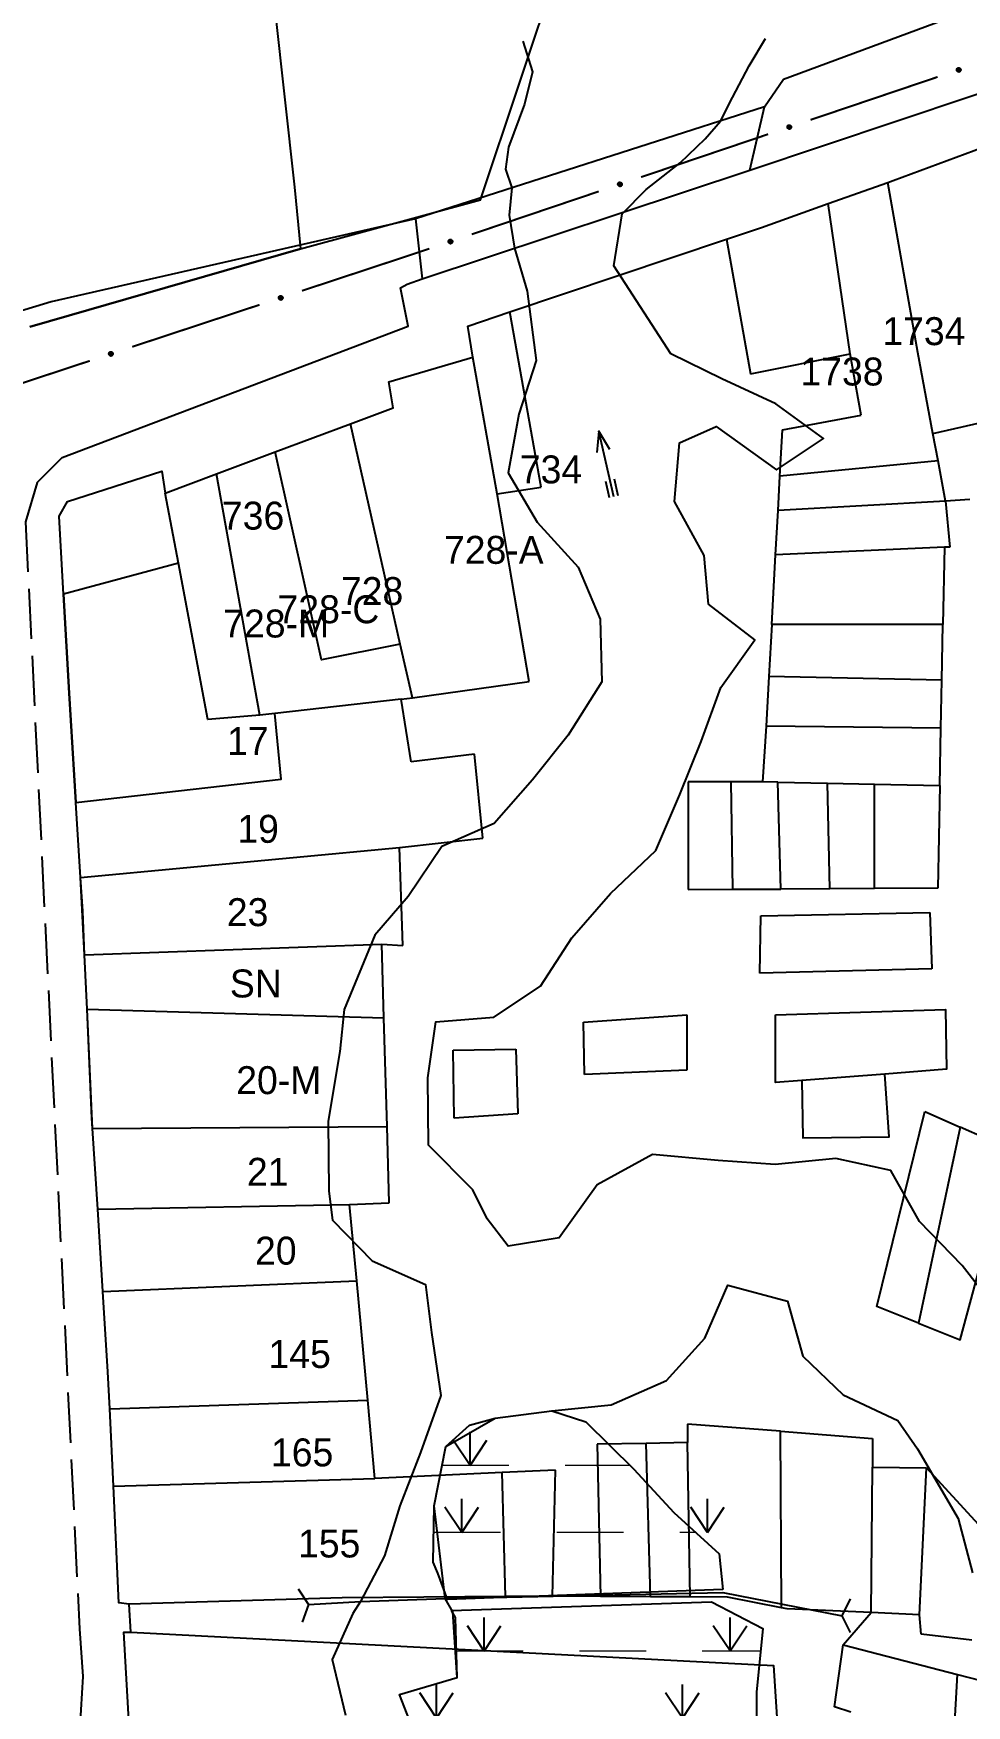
# Model space of a CAD drawing. Extents: x 201053 to 202535, y 4855063 to 4857394.
# Drawn here: x 201837.8 to 201921.3, y 4856941.5 to 4857091.1 of the extents above; entities that cross this region are included whole.
import ezdxf
from ezdxf.enums import TextEntityAlignment as Align

# ---------------------------------------------------------------- set-up
doc = ezdxf.new("R2010")
doc.units = 0
doc.header["$LTSCALE"] = 1.5
doc.header["$MEASUREMENT"] = 0
doc.linetypes.add('TRACO_00', pattern=[10, -10])
doc.linetypes.add('TRACO_11', pattern=[8, 3, -1, 3, -1])
for name, color, linetype in [('CD_MALHA_LOTES', 7, 'CONTINUOUS'), ('HD-ALAGADO-BREJO', 170, 'CONTINUOUS'), ('HD-CURSO-PERENE', 170, 'CONTINUOUS'), ('HD-TXT-PERENE', 170, 'CONTINUOUS'), ('RU-QUADRA', 210, 'CONTINUOUS'), ('SV-EIXO-RUA-PAV', 20, 'CONTINUOUS'), ('SV-ESTIVAS', 7, 'CONTINUOUS'), ('SV-PONTE-BUEIRO', 251, 'CONTINUOUS'), ('SV-RUA-PAVIM', 7, 'CONTINUOUS'), ('Th_NmrPort', 7, 'CONTINUOUS')]:
    doc.layers.add(name, color=color, linetype=linetype)

# ---------------------------------------------------------------- blocks, each defined once
blk = doc.blocks.new('COD035', base_point=(201889.78, 4857049.66))
at = {"layer": 'HD-TXT-PERENE'}
for p, q in [((201889.78, 4857050.065731), (201891.28, 4857050.065731)), ((201889.78, 4857049.665731), (201895.78, 4857049.665731)), ((201889.78, 4857049.265731), (201891.28, 4857049.265731))]:
    blk.add_line(p, q, dxfattribs=at)
blk.add_lwpolyline([(201893.98, 4857049.065731), (201895.78, 4857049.665731), (201893.98, 4857050.265731)], dxfattribs=at)
blk = doc.blocks.new('*X1')
at = {"layer": 'HD-ALAGADO-BREJO'}
for points in [[(201876.906459, 4856963.000335), (201876.906131, 4856966.000335)], [(201876.906459, 4856963.000335), (201875.406213, 4856965.250171)], [(201876.906459, 4856963.000335), (201878.406213, 4856965.250499)], [(201876.157018, 4856957.000253), (201876.156739, 4856960.000253)], [(201898.157018, 4856957.002297), (201898.156739, 4856960.002297)], [(201876.157018, 4856957.000253), (201874.656809, 4856959.250114)], [(201876.157018, 4856957.000253), (201877.656809, 4856959.250392)], [(201898.157018, 4856957.002297), (201896.656809, 4856959.252158)], [(201898.157018, 4856957.002297), (201899.656809, 4856959.252437)]]:
    blk.add_lwpolyline(points, dxfattribs=at)
at = {"layer": 'HD-ALAGADO-BREJO', "const_width": 0.13}
for points in [[(201874.406459, 4856963.000061), (201875.406459, 4856963.000171)], [(201875.406459, 4856963.000171), (201880.406459, 4856963.000718)], [(201885.406459, 4856963.001266), (201890.406459, 4856963.001813)], [(201890.406459, 4856963.001813), (201891.222514, 4856963.000229)], [(201873.657018, 4856957.000021), (201874.657018, 4856957.000114)], [(201874.657018, 4856957.000114), (201879.657018, 4856957.000578)], [(201884.657018, 4856957.001043), (201890.657018, 4856957.001601)], [(201895.657018, 4856957.002065), (201896.657018, 4856957.002158)], [(201896.657018, 4856957.002158), (201897.088513, 4856957.000255)]]:
    blk.add_lwpolyline(points, dxfattribs=at)
blk = doc.blocks.new('*X2')
at = {"layer": 'HD-ALAGADO-BREJO'}
for points in [[(201878.174069, 4856946.390562), (201876.673874, 4856948.640432)], [(201878.174069, 4856946.390562), (201878.17381, 4856949.390562)], [(201878.174069, 4856946.390562), (201879.673874, 4856948.640691)], [(201900.174068, 4856946.39246), (201898.673874, 4856948.64233)], [(201900.174068, 4856946.39246), (201900.17381, 4856949.39246)], [(201900.174068, 4856946.39246), (201901.673874, 4856948.642589)], [(201873.908298, 4856940.390472), (201872.408116, 4856942.640351)], [(201873.908298, 4856940.390472), (201873.908055, 4856943.390472)], [(201873.908298, 4856940.390472), (201875.408116, 4856942.640593)], [(201895.908298, 4856940.392249), (201894.408116, 4856942.642128)], [(201895.908298, 4856940.392249), (201895.908055, 4856943.392249)], [(201895.908298, 4856940.392249), (201897.408116, 4856942.64237)], [(201878.080989, 4856934.390495), (201876.580795, 4856936.640365)], [(201878.080989, 4856934.390495), (201878.08073, 4856937.390495)], [(201878.080989, 4856934.390495), (201879.580795, 4856936.640624)], [(201900.080989, 4856934.392391), (201898.580795, 4856936.642262)], [(201900.080989, 4856934.392391), (201900.08073, 4856937.392391)], [(201900.080989, 4856934.392391), (201901.580795, 4856936.642521)], [(201888.004311, 4856928.390608), (201886.504075, 4856930.64045)], [(201888.004311, 4856928.390608), (201888.003996, 4856931.390608)], [(201888.004311, 4856928.390608), (201889.504075, 4856930.640765)], [(201893.516221, 4856922.390662), (201892.015956, 4856924.640485)], [(201893.516221, 4856922.390662), (201893.515867, 4856925.390662)], [(201893.516221, 4856922.390662), (201895.015956, 4856924.640839)], [(201894.599868, 4856916.390644), (201893.099599, 4856918.640465)], [(201894.599868, 4856916.390644), (201894.59951, 4856919.390644)], [(201894.599868, 4856916.390644), (201896.099599, 4856918.640823)], [(201897.092814, 4856910.39066), (201895.592523, 4856912.640466)], [(201897.092814, 4856910.39066), (201897.092426, 4856913.39066)], [(201897.092814, 4856910.39066), (201898.592523, 4856912.640854)], [(201897.370136, 4856904.390628), (201895.869848, 4856906.640435)], [(201897.370136, 4856904.390628), (201897.369751, 4856907.390628)], [(201897.370136, 4856904.390628), (201898.869848, 4856906.64082)], [(201894.027401, 4856898.390523), (201892.527147, 4856900.640353)], [(201894.027401, 4856898.390523), (201894.027062, 4856901.390523)], [(201894.027401, 4856898.390523), (201895.527147, 4856900.640693)], [(201892.059938, 4856892.390448), (201890.559704, 4856894.640292)], [(201892.059938, 4856892.390448), (201892.059625, 4856895.390448)], [(201892.059938, 4856892.390448), (201893.559704, 4856894.640605)], [(201891.026617, 4856886.390391), (201889.526395, 4856888.640243)], [(201891.026617, 4856886.390391), (201891.026321, 4856889.390391)], [(201891.026617, 4856886.390391), (201892.526395, 4856888.640539)], [(201903.34709, 4856880.390607), (201901.846755, 4856882.640383)], [(201903.34709, 4856880.390607), (201903.346643, 4856883.390607)], [(201903.34709, 4856880.390607), (201904.846755, 4856882.64083)], [(201902.81, 4856874.39055), (201901.309682, 4856876.640338)], [(201902.81, 4856874.39055), (201902.809576, 4856877.39055)], [(201902.81, 4856874.39055), (201904.309682, 4856876.640762)], [(201903.47482, 4856868.390535), (201901.974491, 4856870.640316)], [(201903.47482, 4856868.390535), (201903.474382, 4856871.390535)], [(201903.47482, 4856868.390535), (201904.974491, 4856870.640754)], [(201903.856637, 4856862.390509), (201902.356306, 4856864.640288)], [(201903.856637, 4856862.390509), (201903.856196, 4856865.390509)], [(201903.856637, 4856862.390509), (201905.356306, 4856864.64073)], [(201905.181963, 4856856.390513), (201903.68161, 4856858.640278)], [(201905.181963, 4856856.390513), (201905.181493, 4856859.390513)], [(201905.181963, 4856856.390513), (201906.68161, 4856858.640748)], [(201894.152466, 4856850.390457), (201892.652035, 4856852.640169)], [(201894.152466, 4856850.390457), (201894.151891, 4856853.390457)], [(201894.152466, 4856850.390457), (201895.652035, 4856852.640744)], [(201908.160178, 4856850.390603), (201906.659742, 4856852.640312)], [(201908.160178, 4856850.390603), (201908.159596, 4856853.390602)], [(201908.160178, 4856850.390603), (201909.659742, 4856852.640893)], [(201888.355538, 4856844.390884), (201886.854641, 4856846.640285)], [(201889.71593, 4856844.390217), (201888.215645, 4856846.640027)], [(201888.355538, 4856844.390884), (201888.354342, 4856847.390883)], [(201888.355538, 4856844.390884), (201889.854641, 4856846.641482)], [(201889.71593, 4856844.390217), (201889.715549, 4856847.390217)], [(201889.71593, 4856844.390217), (201891.215644, 4856846.640407)], [(201908.897229, 4856844.390625), (201907.39675, 4856846.640305)], [(201908.897229, 4856844.390625), (201908.89659, 4856847.390624)], [(201908.897229, 4856844.390625), (201910.39675, 4856846.640944)]]:
    blk.add_lwpolyline(points, dxfattribs=at)
at = {"layer": 'HD-ALAGADO-BREJO', "const_width": 0.13}
for points in [[(201875.674069, 4856946.390346), (201876.674069, 4856946.390432)], [(201876.674069, 4856946.390432), (201881.674069, 4856946.390864)], [(201886.674069, 4856946.391295), (201892.674068, 4856946.391813)], [(201897.674068, 4856946.392244), (201898.674068, 4856946.39233)], [(201898.674068, 4856946.39233), (201902.674068, 4856946.392676)], [(201902.674068, 4856946.392676), (201902.905147, 4856946.390618)], [(201871.408298, 4856940.39027), (201872.408298, 4856940.390351)], [(201872.408298, 4856940.390351), (201877.408298, 4856940.390755)], [(201882.408298, 4856940.391159), (201888.408298, 4856940.391643)], [(201893.408298, 4856940.392047), (201894.408298, 4856940.392128)], [(201894.408298, 4856940.392128), (201899.408298, 4856940.392532)], [(201875.580989, 4856934.390279), (201876.580989, 4856934.390365)], [(201876.580989, 4856934.390365), (201881.580989, 4856934.390796)], [(201886.580989, 4856934.391227), (201892.580989, 4856934.391745)], [(201897.580989, 4856934.392176), (201898.580989, 4856934.392262)], [(201898.580989, 4856934.392262), (201902.580989, 4856934.392607)], [(201902.580989, 4856934.392607), (201902.849469, 4856934.390552)], [(201885.504311, 4856928.390345), (201886.504311, 4856928.39045)], [(201886.504311, 4856928.39045), (201891.504311, 4856928.390975)], [(201896.504311, 4856928.391499), (201902.504311, 4856928.392129)], [(201891.016221, 4856922.390367), (201892.016221, 4856922.390485)], [(201892.016221, 4856922.390485), (201897.016221, 4856922.391075)], [(201902.016221, 4856922.391665), (201905.016221, 4856922.392019)], [(201905.016221, 4856922.392019), (201905.492928, 4856922.390512)], [(201892.099868, 4856916.390345), (201893.099868, 4856916.390465)], [(201893.099868, 4856916.390465), (201898.099868, 4856916.391062)], [(201903.099868, 4856916.39166), (201906.099868, 4856916.392018)], [(201906.099868, 4856916.392018), (201906.208229, 4856916.390486)], [(201894.592814, 4856910.390337), (201895.592814, 4856910.390466)], [(201895.592814, 4856910.390466), (201900.592814, 4856910.391112)], [(201905.592814, 4856910.391758), (201906.592814, 4856910.391887)], [(201906.592814, 4856910.391887), (201906.650341, 4856910.390458)], [(201894.870136, 4856904.390307), (201895.870136, 4856904.390435)], [(201895.870136, 4856904.390435), (201900.870136, 4856904.391077)], [(201905.870136, 4856904.391718), (201906.870136, 4856904.391847)], [(201906.870136, 4856904.391847), (201907.089582, 4856904.390429)], [(201891.527401, 4856898.39024), (201892.527401, 4856898.390353)], [(201892.527401, 4856898.390353), (201897.527401, 4856898.390919)], [(201902.527401, 4856898.391484), (201906.527401, 4856898.391936)], [(201906.527401, 4856898.391936), (201907.30677, 4856898.390398)], [(201889.559938, 4856892.390188), (201890.559938, 4856892.390292)], [(201890.559938, 4856892.390292), (201895.559938, 4856892.390813)], [(201900.559938, 4856892.391334), (201906.559938, 4856892.39196)], [(201888.526617, 4856886.390144), (201889.526617, 4856886.390243)], [(201889.526617, 4856886.390243), (201894.526617, 4856886.390736)], [(201899.526617, 4856886.391228), (201905.526617, 4856886.39182)], [(201900.84709, 4856880.390235), (201901.84709, 4856880.390383)], [(201901.84709, 4856880.390383), (201906.84709, 4856880.391127)], [(201900.31, 4856874.390196), (201901.31, 4856874.390338)], [(201901.31, 4856874.390338), (201906.31, 4856874.391045)], [(201900.97482, 4856868.39017), (201901.97482, 4856868.390316)], [(201901.97482, 4856868.390316), (201906.97482, 4856868.391046)], [(201901.356637, 4856862.390141), (201902.356637, 4856862.390288)], [(201902.356637, 4856862.390288), (201907.356637, 4856862.391024)], [(201902.681963, 4856856.390121), (201903.681963, 4856856.390278)], [(201903.681963, 4856856.390278), (201908.681963, 4856856.391061)], [(201891.652466, 4856850.389978), (201892.652466, 4856850.390169)], [(201892.652466, 4856850.390169), (201896.652466, 4856850.390936)], [(201896.652466, 4856850.390936), (201897.115583, 4856850.390032)], [(201905.660178, 4856850.390118), (201906.660178, 4856850.390312)], [(201906.660178, 4856850.390312), (201910.660178, 4856850.391087)], [(201910.660178, 4856850.391087), (201910.995016, 4856850.390171)], [(201885.855538, 4856844.389887), (201886.855538, 4856844.390286)], [(201886.855538, 4856844.390286), (201887.113964, 4856844.389899)], [(201887.21593, 4856844.3899), (201888.21593, 4856844.390027)], [(201888.21593, 4856844.390027), (201893.21593, 4856844.390661)], [(201898.21593, 4856844.391295), (201899.21593, 4856844.391421)], [(201899.21593, 4856844.391421), (201899.7417, 4856844.390026)], [(201906.397229, 4856844.390092), (201907.397229, 4856844.390305)], [(201907.397229, 4856844.390305), (201910.397229, 4856844.390944)], [(201910.397229, 4856844.390944), (201910.817787, 4856844.390136)]]:
    blk.add_lwpolyline(points, dxfattribs=at)
blk = doc.blocks.new('COD045', base_point=(201923.83, 4856791.15))
at = {"layer": 'SV-ESTIVAS'}
blk.add_lwpolyline([(201924.578538, 4856789.652924), (201923.83, 4856791.15), (201924.578538, 4856792.652924)], dxfattribs=at)

msp = doc.modelspace()

# ---------------------------------------------------------------- linework, layer by layer
at = {"layer": 'CD_MALHA_LOTES', "linetype": 'Continuous', "flags": 128}
for points in [[(201861.75, 4857071.84), (201877.85, 4857076.2), (201884.82, 4857097.13), (201883.83, 4857101.91), (201868.48, 4857128.02), (201855.94, 4857124.79)], [(201855.94, 4857124.79), (201861.2, 4857077.35), (201861.75, 4857071.84)], [(201914.29, 4857077.77), (201914.78, 4857077.94), (201923.63, 4857081.22)], [(201908.95, 4857075.88), (201914.29, 4857077.77)], [(201918.33, 4857055.3), (201916.97, 4857062.57), (201914.29, 4857077.77)], [(201899.85, 4857072.71), (201902.97, 4857073.75), (201908.95, 4857075.88)], [(201910.91, 4857062.44), (201908.95, 4857075.88)], [(201880.48, 4857066.19), (201899.85, 4857072.71)], [(201899.85, 4857072.71), (201901.99, 4857060.66)], [(201861.75, 4857071.84), (201837.51, 4857064.84)], [(201877.15, 4857062.13), (201876.7, 4857064.92), (201880.48, 4857066.19)], [(201883.27, 4857050.51), (201880.48, 4857066.19)], [(201866.21, 4857056.18), (201870.02, 4857057.6), (201869.64, 4857059.94), (201877.15, 4857062.13)], [(201879.34, 4857049.9), (201877.15, 4857062.13)], [(201901.99, 4857060.66), (201910.91, 4857062.44)], [(201911.91, 4857056.94), (201910.91, 4857062.44)], [(201918.33, 4857055.3), (201929.59, 4857057.88)], [(201859.48, 4857053.66), (201866.21, 4857056.18)], [(201870.66, 4857036.46), (201866.21, 4857056.18)], [(201904.86, 4857055.65), (201911.91, 4857056.94)], [(201904.64, 4857051.5), (201904.86, 4857055.65)], [(201918.78, 4857052.87), (201918.33, 4857055.3)], [(201854.23, 4857051.7), (201859.48, 4857053.66)], [(201870.66, 4857036.46), (201863.61, 4857035.05), (201859.48, 4857053.66)], [(201918.78, 4857052.87), (201904.64, 4857051.5)], [(201919.46, 4857049.26), (201918.78, 4857052.87)], [(201840.89, 4857049.22), (201849.34, 4857051.94), (201849.64, 4857049.98)], [(201849.64, 4857049.98), (201854.23, 4857051.7)], [(201858.1, 4857030.1), (201854.23, 4857051.7)], [(201904.47, 4857048.41), (201904.64, 4857051.5)], [(201850.82, 4857043.71), (201849.64, 4857049.98)], [(201879.34, 4857049.9), (201883.27, 4857050.51)], [(201882.21, 4857033.11), (201879.34, 4857049.9)], [(201840.53, 4857040.94), (201840.28, 4857045.19), (201840.13, 4857047.9), (201840.89, 4857049.22)], [(201904.25, 4857044.45), (201904.47, 4857048.41)], [(201919.46, 4857049.26), (201904.47, 4857048.41)], [(201921.63, 4857049.4), (201919.46, 4857049.26)], [(201919.46, 4857049.26), (201919.84, 4857045.15)], [(201850.82, 4857043.71), (201840.53, 4857040.94)], [(201858.1, 4857030.1), (201853.44, 4857029.72), (201850.82, 4857043.71)], [(201903.91, 4857038.23), (201904.25, 4857044.45)], [(201919.35, 4857045.13), (201904.25, 4857044.45)], [(201919.35, 4857045.13), (201919.21, 4857038.23)], [(201919.84, 4857045.15), (201919.35, 4857045.13)], [(201840.53, 4857040.94), (201841.04, 4857032.09), (201841.64, 4857022.3)], [(201903.91, 4857038.23), (201903.65, 4857033.56)], [(201919.21, 4857038.23), (201903.91, 4857038.23)], [(201919.11, 4857033.24), (201919.21, 4857038.23)], [(201871.75, 4857031.66), (201870.66, 4857036.46)], [(201903.65, 4857033.56), (201903.47, 4857030.25), (201903.4, 4857029.12)], [(201919.11, 4857033.24), (201903.65, 4857033.56)], [(201919.03, 4857028.96), (201919.11, 4857033.24)], [(201871.75, 4857031.66), (201882.21, 4857033.11)], [(201841.64, 4857022.3), (201860, 4857024.4), (201859.43, 4857030.25)], [(201859.43, 4857030.25), (201858.1, 4857030.1)], [(201870.74, 4857031.53), (201859.43, 4857030.25)], [(201870.74, 4857031.53), (201871.75, 4857031.66)], [(201871.64, 4857025.94), (201870.74, 4857031.53)], [(201903.4, 4857029.12), (201903.08, 4857024.15)], [(201919.03, 4857028.96), (201903.4, 4857029.12)], [(201918.93, 4857023.81), (201919.03, 4857028.96)], [(201877.3, 4857026.62), (201871.64, 4857025.94)], [(201878.06, 4857019.11), (201877.3, 4857026.62)], [(201900.27, 4857024.15), (201896.43, 4857024.15)], [(201896.43, 4857024.15), (201896.43, 4857014.53)], [(201903.08, 4857024.15), (201900.27, 4857024.15)], [(201900.41, 4857014.54), (201900.27, 4857024.15)], [(201904.46, 4857024.12), (201903.08, 4857024.15)], [(201904.46, 4857024.12), (201908.9, 4857024.02)], [(201904.7, 4857014.56), (201904.46, 4857024.12)], [(201908.9, 4857024.02), (201913.09, 4857023.93)], [(201909.09, 4857014.58), (201908.9, 4857024.02)], [(201913.09, 4857023.93), (201918.93, 4857023.81)], [(201913.09, 4857014.6), (201913.09, 4857023.93)], [(201918.93, 4857023.81), (201918.75, 4857014.63)], [(201842.06, 4857015.58), (201841.64, 4857022.3)], [(201842.06, 4857015.58), (201870.59, 4857018.28)], [(201870.59, 4857018.28), (201878.06, 4857019.11)], [(201870.89, 4857009.52), (201870.59, 4857018.28)], [(201842.42, 4857008.68), (201842.25, 4857012.58), (201842.06, 4857015.58)], [(201896.43, 4857014.53), (201900.41, 4857014.54)], [(201900.41, 4857014.54), (201904.7, 4857014.56)], [(201909.09, 4857014.58), (201904.7, 4857014.56)], [(201913.09, 4857014.6), (201909.09, 4857014.58)], [(201918.75, 4857014.63), (201913.09, 4857014.6)], [(201902.93, 4857012.17), (201918.05, 4857012.45)], [(201918.05, 4857012.45), (201918.24, 4857007.41)], [(201902.84, 4857007.04), (201902.93, 4857012.17)], [(201842.42, 4857008.68), (201869, 4857009.64)], [(201869.19, 4857003.04), (201869, 4857009.64)], [(201869, 4857009.64), (201870.89, 4857009.52)], [(201842.64, 4857003.81), (201842.42, 4857008.68)], [(201918.24, 4857007.41), (201902.84, 4857007.04)], [(201843.13, 4856993.13), (201843.08, 4856994.05), (201842.64, 4857003.81)], [(201842.64, 4857003.81), (201869.19, 4857003.04)], [(201904.24, 4857003.3), (201919.46, 4857003.77), (201919.55, 4856998.45), (201914.02, 4856998.01)], [(201869.48, 4856993.31), (201869.19, 4857003.04)], [(201887.06, 4857002.65), (201896.31, 4857003.3)], [(201887.16, 4856997.98), (201887.06, 4857002.65)], [(201896.31, 4857003.3), (201896.31, 4856998.36)], [(201906.58, 4856997.42), (201904.24, 4856997.24), (201904.24, 4857003.3)], [(201875.4, 4857000.13), (201881, 4857000.22)], [(201875.49, 4856994.06), (201875.4, 4857000.13)], [(201881, 4857000.22), (201881.18, 4856994.44)], [(201896.31, 4856998.36), (201887.16, 4856997.98)], [(201914.02, 4856998.01), (201906.58, 4856997.42)], [(201906.58, 4856997.42), (201906.67, 4856992.29), (201914.41, 4856992.38), (201914.02, 4856998.01)], [(201881.18, 4856994.44), (201875.49, 4856994.06)], [(201917.04, 4856975.71), (201913.29, 4856977.21), (201917.59, 4856994.67)], [(201917.59, 4856994.67), (201920.76, 4856993.26)], [(201843.13, 4856993.13), (201869.48, 4856993.31)], [(201843.59, 4856985.93), (201843.13, 4856993.13)], [(201869.68, 4856986.47), (201869.48, 4856993.31)], [(201917.04, 4856975.71), (201920.76, 4856974.23), (201925.34, 4856991.22), (201920.76, 4856993.26)], [(201920.76, 4856993.26), (201917.04, 4856975.71)], [(201843.59, 4856985.93), (201866.13, 4856986.35)], [(201844.06, 4856978.54), (201843.59, 4856985.93)], [(201866.13, 4856986.35), (201869.68, 4856986.47)], [(201866.77, 4856979.5), (201866.13, 4856986.35)], [(201844.06, 4856978.54), (201866.77, 4856979.5)], [(201867.75, 4856968.83), (201866.77, 4856979.5)], [(201844.67, 4856968.05), (201844.51, 4856971.37), (201844.06, 4856978.54)], [(201844.67, 4856968.05), (201867.75, 4856968.83)], [(201844.99, 4856961.14), (201844.67, 4856968.05)], [(201868.4, 4856961.82), (201867.75, 4856968.83)], [(201896.36, 4856966.69), (201896.36, 4856965.03)], [(201904.67, 4856966.05), (201896.36, 4856966.69)], [(201904.67, 4856966.05), (201912.93, 4856965.41)], [(201904.76, 4856950.26), (201904.67, 4856966.05)], [(201892.66, 4856964.96), (201888.29, 4856964.88)], [(201888.29, 4856964.88), (201888.59, 4856951.27)], [(201896.36, 4856965.03), (201892.66, 4856964.96)], [(201893.04, 4856951.25), (201892.66, 4856964.96)], [(201896.59, 4856951.24), (201896.36, 4856965.03)], [(201912.93, 4856965.41), (201912.93, 4856962.84)], [(201844.99, 4856961.14), (201868.4, 4856961.82)], [(201879.78, 4856962.36), (201868.4, 4856961.82)], [(201884.55, 4856962.58), (201879.78, 4856962.36)], [(201880.07, 4856951.26), (201879.78, 4856962.36)], [(201884.28, 4856951.29), (201884.55, 4856962.58)], [(201912.81, 4856949.83), (201912.93, 4856962.84)], [(201912.93, 4856962.84), (201917.76, 4856962.77)], [(201917.12, 4856949.63), (201917.76, 4856962.77)], [(201917.76, 4856962.77), (201922.4, 4856957.71)], [(201846.4, 4856950.58), (201845.49, 4856950.69), (201844.99, 4856961.14)], [(201880.07, 4856951.26), (201865.45, 4856951.14), (201846.4, 4856950.58)], [(201884.28, 4856951.29), (201880.07, 4856951.26)], [(201888.59, 4856951.27), (201884.28, 4856951.29)], [(201893.04, 4856951.25), (201888.59, 4856951.27)], [(201896.59, 4856951.24), (201893.04, 4856951.25)], [(201904.76, 4856950.26), (201899.95, 4856951.22), (201896.59, 4856951.24)], [(201912.81, 4856949.83), (201905.27, 4856950.16), (201904.76, 4856950.26)], [(201910.29, 4856946.95), (201912.81, 4856949.83)], [(201917.12, 4856949.63), (201912.81, 4856949.83)], [(201917.27, 4856947.9), (201917.12, 4856949.63)], [(201853.94, 4856811.53), (201852.77, 4856830.42), (201850.62, 4856869.06), (201849.19, 4856891.29), (201848.06, 4856910.88), (201845.94, 4856948.09), (201846.55, 4856948.09)], [(201846.55, 4856948.09), (201904.06, 4856945.09), (201910.97, 4856837.96), (201913.31, 4856837.82)], [(201910.98, 4856940.92), (201909.52, 4856941.4), (201910.29, 4856946.95)], [(201910.29, 4856946.95), (201920.53, 4856944.3)], [(201921.8, 4856947.37), (201917.27, 4856947.9)], [(201920.21, 4856938.97), (201920.53, 4856944.3)], [(201920.53, 4856944.3), (201928.75, 4856942.18)]]:
    msp.add_lwpolyline(points, dxfattribs=at)
at = {"layer": 'HD-ALAGADO-BREJO', "linetype": 'TRACO_00'}
msp.add_polyline3d([(201899.52, 4856951.88, 3.83), (201874.88, 4856951, 3.83), (201874.01, 4856953.36, 3.83), (201873.62, 4856954.34, 3.83), (201873.69, 4856959.37, 3.82), (201874.74, 4856964.69, 3.82), (201879.14, 4856967.21, 3.82), (201884.22, 4856967.88, 3.82), (201887.26, 4856966.88, 3.82), (201891.57, 4856962.66, 3.82), (201895.14, 4856958.79, 3.82), (201899.19, 4856955.07, 3.82)], close=True, dxfattribs=at)
msp.add_polyline3d([(201872.44, 4856937.75, 2.26), (201870.58, 4856942.51, 2.26), (201875.74, 4856944.03, 2.26), (201875.59, 4856949.4, 2.26), (201875.24, 4856950, 2.26), (201898.51, 4856950.8, 3.47), (201903.1, 4856948.41, 2.91), (201902.55, 4856942.71, 2.91), (201902.53, 4856937.42, 2.91)], dxfattribs=at)
at = {"layer": 'HD-CURSO-PERENE', "linetype": 'Continuous'}
for points in [[(201881.62, 4857090.42, 2.2), (201882.48, 4857087.67, 2.2), (201881.77, 4857084.76, 2.2), (201880.35, 4857080.92, 2.2), (201880.09, 4857078.95, 2.2), (201880.66, 4857077.3, 2.2), (201880.41, 4857074.83, 2.2), (201880.88, 4857071.89, 2.2), (201882.02, 4857068.03, 2.26), (201882.81, 4857061.83, 2.26), (201881.28, 4857057.03, 2.26), (201880.31, 4857051.79, 2.26), (201882.91, 4857047.39, 2.26), (201886.59, 4857043.36, 2.26), (201888.55, 4857038.7, 2.26), (201888.7, 4857033.09, 2.26), (201885.68, 4857028.33, 2.26), (201882.48, 4857024.32, 2.26), (201879.06, 4857020.43, 2.26), (201874.37, 4857018.37, 2.26), (201871.36, 4857013.9, 2.26), (201868.39, 4857010.44, 2.26), (201865.64, 4857003.78, 2.26), (201865.25, 4857000.02, 2.26), (201864.2, 4856993.79, 2.26), (201864.28, 4856987.52, 2.26), (201864.59, 4856984.93, 2.26), (201868.16, 4856981.29, 2.26), (201872.92, 4856979.18, 2.26), (201873.47, 4856974.87, 2.26), (201874.3, 4856969.25, 2.26), (201872.46, 4856964.16, 2.26), (201870.61, 4856959.37, 2.26), (201869.26, 4856954.9, 2.26), (201867.09, 4856950.83, 2.26), (201866.41, 4856949.74, 2.26), (201864.58, 4856945.62, 2.26), (201865.77, 4856940.64, 2.26)], [(201924.04, 4856976.88, 2.08), (201920.93, 4856980.87, 2.08), (201917.12, 4856984.81, 2.08), (201914.55, 4856989.39, 2.08), (201909.65, 4856990.46, 2.08), (201904.22, 4856989.91, 2.08), (201899.12, 4856990.27, 2.08), (201893.24, 4856990.82, 2.08), (201888.27, 4856988.08, 2.08), (201884.88, 4856983.36, 2.08), (201880.33, 4856982.61, 2.08), (201878.43, 4856985.05, 2.08), (201877.17, 4856987.65, 2.08), (201873.19, 4856991.64, 2.08), (201873.14, 4856997.66, 2.08), (201873.84, 4857002.67, 2.08), (201879.04, 4857003.08, 2.08), (201883.21, 4857005.88, 2.08), (201886.01, 4857010.19, 2.08), (201889.47, 4857014.17, 2.08), (201893.52, 4857017.99, 2.08), (201895.68, 4857023, 2.08), (201897.59, 4857027.75, 2.08), (201899.34, 4857032.59, 2.08), (201902.39, 4857036.84, 2.08), (201898.24, 4857040.04, 2.08), (201897.85, 4857044.4, 2.08), (201895.19, 4857049.24, 2.08), (201895.66, 4857054.47, 2.08), (201898.93, 4857055.94, 2.08), (201904.34, 4857052.05, 2.08), (201908.52, 4857054.87, 2.08), (201904.26, 4857057.97, 2.08), (201899.45, 4857060.21, 2.08), (201894.88, 4857062.44, 2.08), (201889.78, 4857070.3, 2.08), (201890.51, 4857074.96, 2.21), (201892.66, 4857077.14, 2.21), (201895.7, 4857079.51, 2.21), (201897.94, 4857081.68, 2.21), (201899.32, 4857083.26, 2.21), (201900.4, 4857085.36, 2.21), (201901.89, 4857088.21, 2.21), (201903.34, 4857090.66, 2.21)], [(201872.44, 4856937.75, 2.26), (201870.58, 4856942.51, 2.26), (201875.74, 4856944.03, 2.26), (201875.37, 4856949.88, 2.26), (201874.69, 4856951.1, 2.26), (201873.69, 4856959.37, 2.26), (201874.74, 4856964.69, 2.26), (201876.86, 4856966.58, 2.26), (201879.14, 4856967.21, 2.26), (201884.22, 4856967.88, 2.26), (201889.54, 4856968.42, 2.26), (201894.49, 4856970.59, 2.26), (201897.92, 4856974.37, 2.26), (201899.98, 4856979.13, 2.26), (201905.31, 4856977.69, 2.26), (201906.68, 4856972.77, 2.26), (201910.29, 4856969.31, 2.26), (201915.17, 4856967.02, 2.26), (201916.94, 4856964.47, 2.11), (201920.59, 4856958.25, 2.08), (201921.86, 4856953.37, 2.08)]]:
    msp.add_polyline3d(points, dxfattribs=at)
at = {"layer": 'RU-QUADRA', "linetype": 'Continuous'}
msp.add_lwpolyline([(201837.51, 4857064.84), (201861.75, 4857071.84), (201877.85, 4857076.2), (201884.82, 4857097.13), (201883.83, 4857101.91), (201868.48, 4857128.02), (201855.94, 4857124.79), (201855.24, 4857131.09), (201856.34, 4857132.86), (201851.05, 4857150.13), (201832.29, 4857163.37)], dxfattribs=at)
at = {"layer": 'RU-QUADRA', "linetype": 'Continuous', "flags": 128}
msp.add_lwpolyline([(201848.06, 4856910.88), (201845.94, 4856948.09), (201846.55, 4856948.09), (201846.4, 4856950.58), (201845.49, 4856950.69), (201844.99, 4856961.14), (201844.67, 4856968.05), (201844.51, 4856971.37), (201844.06, 4856978.54), (201843.59, 4856985.93), (201843.13, 4856993.13), (201842.64, 4857003.81), (201842.42, 4857008.68), (201842.06, 4857015.58), (201841.64, 4857022.3), (201841.04, 4857032.09), (201840.53, 4857040.94), (201840.28, 4857045.19), (201840.13, 4857047.9), (201840.89, 4857049.22), (201849.34, 4857051.94), (201849.64, 4857049.98), (201854.23, 4857051.7), (201859.48, 4857053.66), (201866.21, 4857056.18), (201870.02, 4857057.6), (201869.64, 4857059.94), (201877.15, 4857062.13), (201876.7, 4857064.92), (201880.48, 4857066.19), (201899.85, 4857072.71), (201902.97, 4857073.75), (201908.95, 4857075.88), (201914.29, 4857077.77), (201914.78, 4857077.94), (201923.63, 4857081.22)], dxfattribs=at)
at = {"layer": 'SV-EIXO-RUA-PAV', "const_width": 0.18}
for points in [[(201907.371056, 4857083.366816), (201918.739974, 4857087.20709)], [(201892.212499, 4857078.246452), (201903.581417, 4857082.086725)], [(201877.053941, 4857073.126087), (201888.422859, 4857076.966361)], [(201861.871074, 4857068.078532), (201871.367436, 4857071.212078)], [(201871.367436, 4857071.212078), (201872.24, 4857071.5)], [(201872.24, 4857071.5), (201873.264302, 4857071.845996)], [(201846.676895, 4857063.064859), (201858.07253, 4857066.825114)], [(201831.482716, 4857058.051186), (201842.87835, 4857061.811441)]]:
    msp.add_lwpolyline(points, dxfattribs=at)
at = {"layer": 'SV-EIXO-RUA-PAV'}
for points in [[(201920.46204, 4857087.907443), (201920.482841, 4857087.951708), (201920.509769, 4857087.985498), (201920.54034, 4857088.007216), (201920.57236, 4857088.019364), (201920.606517, 4857088.028102), (201920.642898, 4857088.029314), (201920.683575, 4857088.021715), (201920.728125, 4857088.001161), (201920.760926, 4857087.9713), (201920.783822, 4857087.942467), (201920.798411, 4857087.909809), (201920.806344, 4857087.876485), (201920.806353, 4857087.838653), (201920.79825, 4857087.797506), (201920.776498, 4857087.753209), (201920.749871, 4857087.720263), (201920.719749, 4857087.700033), (201920.686824, 4857087.685574), (201920.651845, 4857087.677071), (201920.616126, 4857087.676087), (201920.574712, 4857087.68432), (201920.531276, 4857087.706369), (201920.498113, 4857087.732551), (201920.477465, 4857087.762381), (201920.46396, 4857087.795117), (201920.454779, 4857087.829269), (201920.452038, 4857087.86579), (201920.46204, 4857087.907443)], [(201905.304884, 4857082.785081), (201905.325958, 4857082.829216), (201905.353095, 4857082.862839), (201905.3838, 4857082.884368), (201905.415894, 4857082.896317), (201905.450105, 4857082.904843), (201905.486492, 4857082.90583), (201905.527121, 4857082.897979), (201905.571543, 4857082.87715), (201905.60416, 4857082.847087), (201905.626877, 4857082.818113), (201905.641263, 4857082.785365), (201905.64899, 4857082.751993), (201905.648765, 4857082.714161), (201905.640407, 4857082.673065), (201905.618381, 4857082.628904), (201905.591551, 4857082.596124), (201905.561304, 4857082.57608), (201905.52829, 4857082.561825), (201905.49326, 4857082.553539), (201905.457535, 4857082.552776), (201905.416173, 4857082.561266), (201905.372874, 4857082.583583), (201905.339874, 4857082.609969), (201905.319411, 4857082.639926), (201905.306108, 4857082.672745), (201905.297139, 4857082.706954), (201905.294624, 4857082.743491), (201905.304884, 4857082.785081)], [(201890.146327, 4857077.664716), (201890.167401, 4857077.708852), (201890.194538, 4857077.742474), (201890.225243, 4857077.764003), (201890.257337, 4857077.775952), (201890.291547, 4857077.784479), (201890.327935, 4857077.785465), (201890.368564, 4857077.777615), (201890.412986, 4857077.756785), (201890.445602, 4857077.726722), (201890.468319, 4857077.697749), (201890.482706, 4857077.665), (201890.490432, 4857077.631628), (201890.490207, 4857077.593796), (201890.481849, 4857077.5527), (201890.459824, 4857077.508539), (201890.432993, 4857077.475759), (201890.402747, 4857077.455715), (201890.369732, 4857077.44146), (201890.334702, 4857077.433174), (201890.298977, 4857077.432411), (201890.257615, 4857077.440901), (201890.214316, 4857077.463218), (201890.181316, 4857077.489605), (201890.160853, 4857077.519562), (201890.147551, 4857077.552381), (201890.138582, 4857077.586589), (201890.136067, 4857077.623126), (201890.146327, 4857077.664716)], [(201874.987769, 4857072.544352), (201875.008843, 4857072.588487), (201875.03598, 4857072.62211), (201875.066685, 4857072.643638), (201875.098779, 4857072.655587), (201875.13299, 4857072.664114), (201875.169377, 4857072.665101), (201875.210006, 4857072.65725), (201875.254428, 4857072.636421), (201875.287045, 4857072.606358), (201875.309762, 4857072.577384), (201875.324148, 4857072.544636), (201875.331875, 4857072.511263), (201875.33165, 4857072.473432), (201875.323292, 4857072.432336), (201875.301266, 4857072.388175), (201875.274436, 4857072.355394), (201875.244189, 4857072.335351), (201875.211175, 4857072.321096), (201875.176145, 4857072.312809), (201875.14042, 4857072.312047), (201875.099058, 4857072.320536), (201875.055759, 4857072.342853), (201875.022759, 4857072.36924), (201875.002296, 4857072.399197), (201874.988993, 4857072.432016), (201874.980024, 4857072.466225), (201874.977509, 4857072.502761), (201874.987769, 4857072.544352)], [(201859.800864, 4857067.511337), (201859.822247, 4857067.555322), (201859.84962, 4857067.588754), (201859.880476, 4857067.610066), (201859.912653, 4857067.621789), (201859.946922, 4857067.630075), (201859.983316, 4857067.630806), (201860.023889, 4857067.62267), (201860.068164, 4857067.601529), (201860.100568, 4857067.571237), (201860.12308, 4857067.542104), (201860.137237, 4857067.509256), (201860.144728, 4857067.47583), (201860.144237, 4857067.438001), (201860.135591, 4857067.396965), (201860.113255, 4857067.352959), (201860.086195, 4857067.320368), (201860.055808, 4857067.300538), (201860.022694, 4857067.286515), (201859.987607, 4857067.278476), (201859.951878, 4857067.277964), (201859.910576, 4857067.286744), (201859.867435, 4857067.309365), (201859.834621, 4857067.335983), (201859.81437, 4857067.366083), (201859.801298, 4857067.398995), (201859.79257, 4857067.433266), (201859.790312, 4857067.469819), (201859.800864, 4857067.511337)], [(201844.606684, 4857062.497664), (201844.628068, 4857062.54165), (201844.655441, 4857062.575081), (201844.686297, 4857062.596393), (201844.718474, 4857062.608116), (201844.752743, 4857062.616402), (201844.789137, 4857062.617133), (201844.82971, 4857062.608997), (201844.873984, 4857062.587856), (201844.906388, 4857062.557564), (201844.928901, 4857062.528431), (201844.943057, 4857062.495583), (201844.950549, 4857062.462157), (201844.950058, 4857062.424328), (201844.941411, 4857062.383292), (201844.919076, 4857062.339286), (201844.892015, 4857062.306696), (201844.861629, 4857062.286865), (201844.828515, 4857062.272842), (201844.793427, 4857062.264803), (201844.757698, 4857062.264291), (201844.716397, 4857062.273071), (201844.673256, 4857062.295692), (201844.640442, 4857062.32231), (201844.62019, 4857062.35241), (201844.607119, 4857062.385322), (201844.59839, 4857062.419593), (201844.596133, 4857062.456146), (201844.606684, 4857062.497664)]]:
    msp.add_lwpolyline(points, close=True, dxfattribs=at)
for points in [[(201920.452038, 4857087.86579), (201920.728125, 4857088.001161)], [(201920.454779, 4857087.829269), (201920.760926, 4857087.9713)], [(201920.457926, 4857087.848937), (201920.740048, 4857087.985153)], [(201920.45842, 4857087.88519), (201920.703131, 4857088.008511)], [(201920.46204, 4857087.907443), (201920.683575, 4857088.021715)], [(201920.462593, 4857087.814463), (201920.76709, 4857087.956948)], [(201920.46396, 4857087.795117), (201920.783822, 4857087.942467)], [(201920.473309, 4857087.779187), (201920.790306, 4857087.923095)], [(201920.47435, 4857087.931094), (201920.656382, 4857088.022706)], [(201920.477465, 4857087.762381), (201920.798411, 4857087.909809)], [(201920.482841, 4857087.951708), (201920.642898, 4857088.029314)], [(201920.491321, 4857087.74787), (201920.799688, 4857087.891689)], [(201920.498108, 4857087.971036), (201920.616659, 4857088.02489)], [(201920.498113, 4857087.732551), (201920.806344, 4857087.876485)], [(201920.509769, 4857087.985498), (201920.606517, 4857088.028102)], [(201920.517073, 4857087.71922), (201920.802219, 4857087.855036)], [(201920.531276, 4857087.706369), (201920.806353, 4857087.838653)], [(201920.556125, 4857087.698042), (201920.79959, 4857087.816603)], [(201920.574712, 4857087.68432), (201920.79825, 4857087.797506)], [(201920.59985, 4857087.684248), (201920.780191, 4857087.77239)], [(201920.616126, 4857087.676087), (201920.776498, 4857087.753209)], [(201920.637881, 4857087.678594), (201920.757278, 4857087.734183)], [(201920.651845, 4857087.677071), (201920.749871, 4857087.720263)], [(201905.294624, 4857082.743491), (201905.571543, 4857082.87715)], [(201905.297139, 4857082.706954), (201905.60416, 4857082.847087)], [(201905.300408, 4857082.726602), (201905.583368, 4857082.861069)], [(201905.301126, 4857082.762851), (201905.546596, 4857082.884655)], [(201905.304861, 4857082.6921), (201905.610235, 4857082.832698)], [(201905.304884, 4857082.785081), (201905.527121, 4857082.897979)], [(201905.306108, 4857082.672745), (201905.626877, 4857082.818113)], [(201905.315359, 4857082.656758), (201905.63324, 4857082.798701)], [(201905.31734, 4857082.808655), (201905.499935, 4857082.899139)], [(201905.319411, 4857082.639926), (201905.641263, 4857082.785365)], [(201905.325958, 4857082.829216), (201905.486492, 4857082.90583)], [(201905.333176, 4857082.62533), (201905.642428, 4857082.767238)], [(201905.339874, 4857082.609969), (201905.64899, 4857082.751993)], [(201905.341345, 4857082.84845), (201905.460227, 4857082.901569)], [(201905.353095, 4857082.862839), (201905.450105, 4857082.904843)], [(201905.358751, 4857082.596522), (201905.644732, 4857082.730569)], [(201905.372874, 4857082.583583), (201905.648765, 4857082.714161)], [(201905.397672, 4857082.575102), (201905.641865, 4857082.692154)], [(201905.416173, 4857082.561266), (201905.640407, 4857082.673065)], [(201905.44131, 4857082.561037), (201905.622193, 4857082.648062)], [(201905.457535, 4857082.552776), (201905.618381, 4857082.628904)], [(201905.479306, 4857082.555148), (201905.599044, 4857082.609997)], [(201905.49326, 4857082.553539), (201905.591551, 4857082.596124)], [(201890.136067, 4857077.623126), (201890.412986, 4857077.756785)], [(201890.138582, 4857077.586589), (201890.445602, 4857077.726722)], [(201890.141851, 4857077.606237), (201890.42481, 4857077.740705)], [(201890.142569, 4857077.642487), (201890.388038, 4857077.76429)], [(201890.146304, 4857077.571735), (201890.451677, 4857077.712333)], [(201890.146327, 4857077.664716), (201890.368564, 4857077.777615)], [(201890.147551, 4857077.552381), (201890.468319, 4857077.697749)], [(201890.156802, 4857077.536394), (201890.474683, 4857077.678336)], [(201890.158782, 4857077.688291), (201890.341378, 4857077.778774)], [(201890.160853, 4857077.519562), (201890.482706, 4857077.665)], [(201890.167401, 4857077.708852), (201890.327935, 4857077.785465)], [(201890.174619, 4857077.504965), (201890.48387, 4857077.646873)], [(201890.181316, 4857077.489605), (201890.490432, 4857077.631628)], [(201890.182787, 4857077.728085), (201890.30167, 4857077.781204)], [(201890.194538, 4857077.742474), (201890.291547, 4857077.784479)], [(201890.200193, 4857077.476157), (201890.486175, 4857077.610205)], [(201890.214316, 4857077.463218), (201890.490207, 4857077.593796)], [(201890.239114, 4857077.454738), (201890.483308, 4857077.571789)], [(201890.257615, 4857077.440901), (201890.481849, 4857077.5527)], [(201890.282752, 4857077.440673), (201890.463635, 4857077.527697)], [(201890.298977, 4857077.432411), (201890.459824, 4857077.508539)], [(201890.320748, 4857077.434784), (201890.440486, 4857077.489632)], [(201890.334702, 4857077.433174), (201890.432993, 4857077.475759)], [(201874.977509, 4857072.502761), (201875.254428, 4857072.636421)], [(201874.980024, 4857072.466225), (201875.287045, 4857072.606358)], [(201874.983293, 4857072.485873), (201875.266253, 4857072.62034)], [(201874.984011, 4857072.522122), (201875.229481, 4857072.643925)], [(201874.987746, 4857072.45137), (201875.293119, 4857072.591968)], [(201874.987769, 4857072.544352), (201875.210006, 4857072.65725)], [(201874.988993, 4857072.432016), (201875.309762, 4857072.577384)], [(201874.998244, 4857072.416029), (201875.316125, 4857072.557972)], [(201875.000225, 4857072.567926), (201875.18282, 4857072.65841)], [(201875.002296, 4857072.399197), (201875.324148, 4857072.544636)], [(201875.008843, 4857072.588487), (201875.169377, 4857072.665101)], [(201875.016061, 4857072.384601), (201875.325313, 4857072.526509)], [(201875.022759, 4857072.36924), (201875.331875, 4857072.511263)], [(201875.02423, 4857072.607721), (201875.143112, 4857072.66084)], [(201875.03598, 4857072.62211), (201875.13299, 4857072.664114)], [(201875.041635, 4857072.355792), (201875.327617, 4857072.48984)], [(201875.055759, 4857072.342853), (201875.33165, 4857072.473432)], [(201875.080556, 4857072.334373), (201875.32475, 4857072.451425)], [(201875.099058, 4857072.320536), (201875.323292, 4857072.432336)], [(201875.124195, 4857072.320308), (201875.305078, 4857072.407333)], [(201875.14042, 4857072.312047), (201875.301266, 4857072.388175)], [(201875.162191, 4857072.314419), (201875.281929, 4857072.369268)], [(201875.176145, 4857072.312809), (201875.274436, 4857072.355394)], [(201859.822247, 4857067.555322), (201859.983316, 4857067.630806)], [(201859.84962, 4857067.588754), (201859.946922, 4857067.630075)], [(201859.790312, 4857067.469819), (201860.068164, 4857067.601529)], [(201859.79257, 4857067.433266), (201860.100568, 4857067.571237)], [(201859.795977, 4857067.45289), (201860.079875, 4857067.585365)], [(201859.79695, 4857067.489134), (201860.043269, 4857067.609208)], [(201859.800187, 4857067.418357), (201860.106541, 4857067.556805)], [(201859.800864, 4857067.511337), (201860.023889, 4857067.62267)], [(201859.801298, 4857067.398995), (201860.12308, 4857067.542104)], [(201859.810436, 4857067.382943), (201860.129307, 4857067.522648)], [(201859.813485, 4857067.534823), (201859.996712, 4857067.62402)], [(201859.81437, 4857067.366083), (201860.137237, 4857067.509256)], [(201859.828032, 4857067.35139), (201860.138274, 4857067.491121)], [(201859.834621, 4857067.335983), (201860.144728, 4857067.47583)], [(201859.837769, 4857067.574447), (201859.957022, 4857067.62673)], [(201859.853403, 4857067.322403), (201860.14032, 4857067.454437)], [(201859.867435, 4857067.309365), (201860.144237, 4857067.438001)], [(201859.892173, 4857067.30071), (201860.137183, 4857067.416043)], [(201859.910576, 4857067.286744), (201860.135591, 4857067.396965)], [(201859.935711, 4857067.286339), (201860.117201, 4857067.37209)], [(201859.951878, 4857067.277964), (201860.113255, 4857067.352959)], [(201859.973664, 4857067.280183), (201860.093785, 4857067.334189)], [(201859.987607, 4857067.278476), (201860.086195, 4857067.320368)], [(201844.596133, 4857062.456146), (201844.873984, 4857062.587856)], [(201844.59839, 4857062.419593), (201844.906388, 4857062.557564)], [(201844.601798, 4857062.439217), (201844.885695, 4857062.571692)], [(201844.60277, 4857062.475461), (201844.84909, 4857062.595535)], [(201844.606008, 4857062.404684), (201844.912362, 4857062.543132)], [(201844.606684, 4857062.497664), (201844.82971, 4857062.608997)], [(201844.607119, 4857062.385322), (201844.928901, 4857062.528431)], [(201844.616257, 4857062.36927), (201844.935128, 4857062.508975)], [(201844.619306, 4857062.52115), (201844.802532, 4857062.610347)], [(201844.62019, 4857062.35241), (201844.943057, 4857062.495583)], [(201844.628068, 4857062.54165), (201844.789137, 4857062.617133)], [(201844.633853, 4857062.337717), (201844.944094, 4857062.477448)], [(201844.640442, 4857062.32231), (201844.950549, 4857062.462157)], [(201844.64359, 4857062.560774), (201844.762842, 4857062.613057)], [(201844.655441, 4857062.575081), (201844.752743, 4857062.616402)], [(201844.659224, 4857062.30873), (201844.946141, 4857062.440764)], [(201844.673256, 4857062.295692), (201844.950058, 4857062.424328)], [(201844.697993, 4857062.287038), (201844.943004, 4857062.40237)], [(201844.716397, 4857062.273071), (201844.941411, 4857062.383292)], [(201844.741532, 4857062.272666), (201844.923022, 4857062.358417)], [(201844.757698, 4857062.264291), (201844.919076, 4857062.339286)], [(201844.779485, 4857062.26651), (201844.899606, 4857062.320516)], [(201844.793427, 4857062.264803), (201844.892015, 4857062.306696)]]:
    msp.add_lwpolyline(points, dxfattribs=at)
at = {"layer": 'SV-ESTIVAS', "linetype": 'Continuous'}
msp.add_polyline3d([(201862.45, 4856950.56, 8), (201867.09, 4856950.83, 8), (201874.69, 4856951.1, 8), (201899.52, 4856951.63, 8), (201910.21, 4856949.55, 8)], dxfattribs=at)
at = {"layer": 'SV-PONTE-BUEIRO', "linetype": 'Continuous'}
msp.add_polyline3d([(201872.02, 4857074.5, 3.02), (201872.62, 4857069.16, 3.21), (201901.94, 4857078.86, 3.51), (201903.24, 4857084.52, 2.72)], close=True, dxfattribs=at)
at = {"layer": 'SV-RUA-PAVIM', "linetype": 'Continuous'}
for points in [[(201903.24, 4857084.52, 2.72), (201904.96, 4857087.02, 2.72), (201988.24, 4857117.86, 4.62), (201990.42, 4857121.2, 5.1), (201991.45, 4857124.6, 5.12), (201991.27, 4857127.72, 5.1)], [(201901.94, 4857078.86, 3.51), (201928.3, 4857087.71, 3.51)], [(201872.02, 4857074.5, 2.72), (201839.44, 4857067.1, 2.72), (201776.7, 4857048.02, 3.13), (201719.52, 4857030.16, 3.45), (201646.61, 4857007.45, 4.07), (201601.48, 4856992.97, 6.88)], [(201838.17, 4857050.94, 3.16), (201840.4, 4857053.15, 3.1), (201871.38, 4857064.9, 3.07), (201870.69, 4857068.35, 3.07), (201871.28, 4857068.68, 3.07), (201872.62, 4857069.16, 3.21)]]:
    msp.add_polyline3d(points, dxfattribs=at)
at = {"layer": 'SV-RUA-PAVIM', "linetype": 'TRACO_11'}
msp.add_polyline3d([(201838.17, 4857050.94, 3.16), (201837.13, 4857047.42, 3.12), (201841.96, 4856948.38, 3.09), (201842.25, 4856944.12, 3.09), (201840.93, 4856921.84, 2.87), (201842.83, 4856898.27, 2.96), (201845.6, 4856859.41, 3.3), (201847.26, 4856844.22, 3.49), (201848.85, 4856828.46, 3.49), (201850.1, 4856812.63, 3.49)], dxfattribs=at)

# ---------------------------------------------------------------- block references
at = {"layer": 'HD-ALAGADO-BREJO'}
for name in ['*X1', '*X2']:
    msp.add_blockref(name, (0, 0), dxfattribs=at)
at = {"layer": 'HD-TXT-PERENE', "rotation": 103}
msp.add_blockref('COD035', (201889.78, 4857049.66), dxfattribs=at)
at = {"layer": 'SV-ESTIVAS', "rotation": 187}
msp.add_blockref('COD045', (201862.45, 4856950.56, 3.04), dxfattribs=at)
at = {"layer": 'SV-ESTIVAS'}
msp.add_blockref('COD045', (201910.21, 4856949.55, 3.4), dxfattribs=at)

# ---------------------------------------------------------------- texts
at = {"layer": 'Th_NmrPort', "color": 1}
for s, p in [('1734', (201913.797246, 4857064.465008)), ('1738', (201906.470945, 4857060.85505)), ('734', (201881.362539, 4857052.096069)), ('736', (201854.704146, 4857047.963061)), ('728-A', (201874.572892, 4857044.901362)), ('728', (201865.352892, 4857041.211362)), ('728-C', (201859.682539, 4857039.586069)), ('728-M', (201854.822892, 4857038.311362)), ('17', (201855.164146, 4857027.793061)), ('19', (201856.084146, 4857019.943061)), ('23', (201855.146042, 4857012.487858)), ('SN', (201855.414308, 4857006.108137)), ('20-M', (201855.984308, 4856997.458137)), ('21', (201856.944308, 4856989.258137)), ('20', (201857.667657, 4856982.206276)), ('145', (201858.874308, 4856972.958137)), ('165', (201859.094308, 4856964.158137)), ('155', (201861.514308, 4856956.008137))]:
    msp.add_text(s, height=2.5, dxfattribs=at).set_placement(p, align=Align.MIDDLE_LEFT)

doc.saveas('drawing.dxf')
